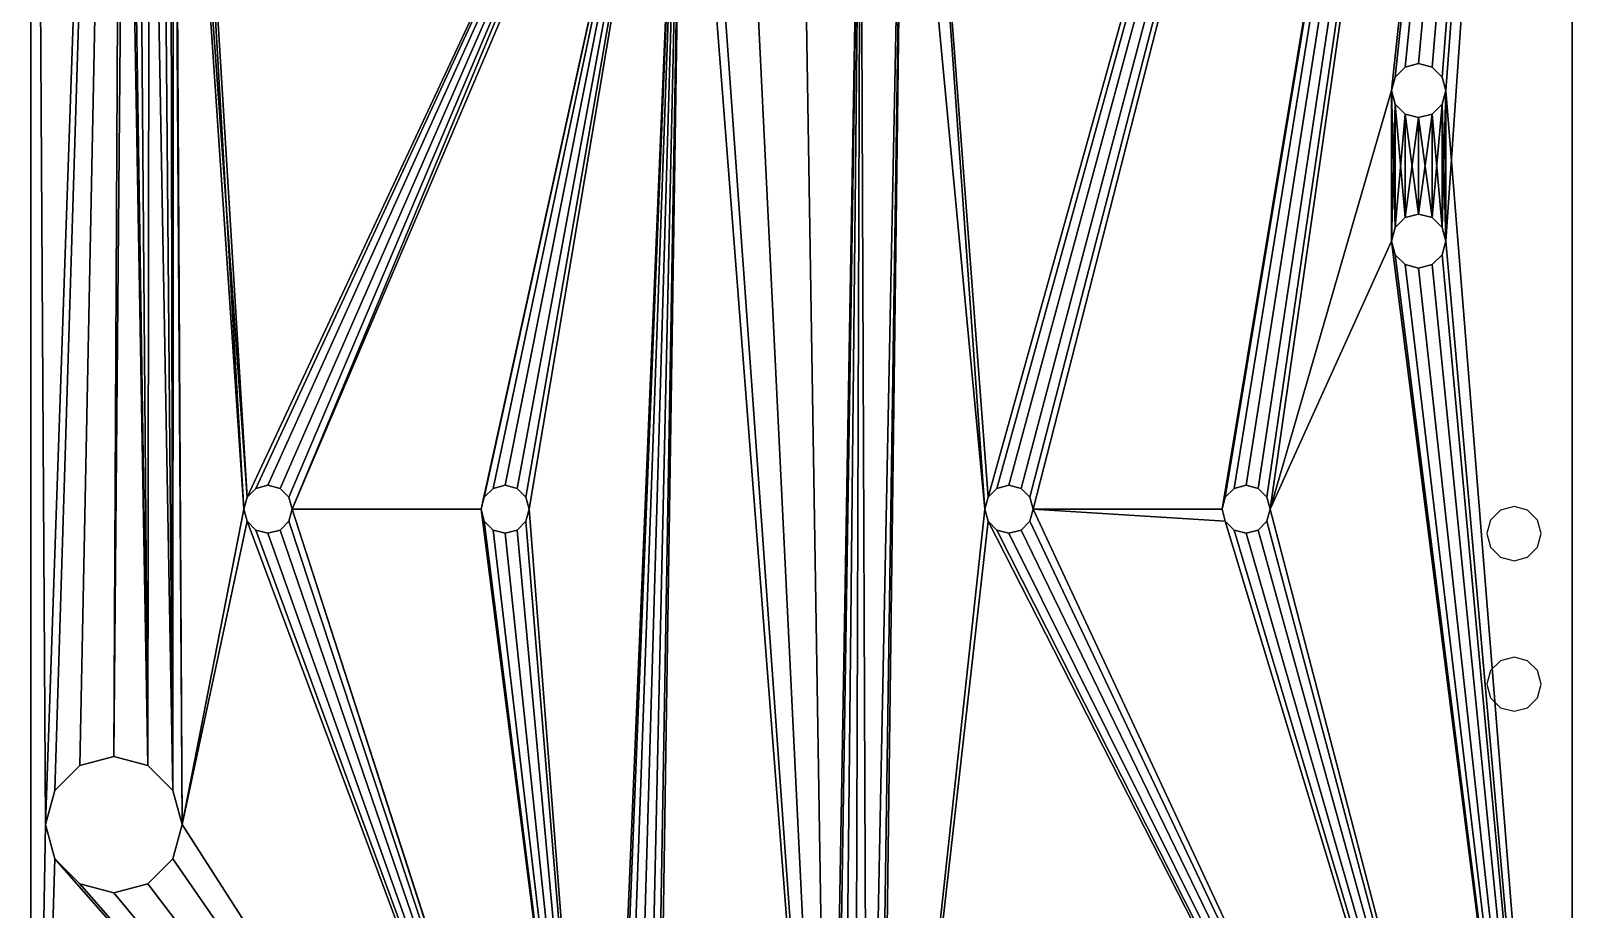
# Model space of a CAD drawing. Header units: metres. Extents: x 7.4 to 106.7, y 1.1 to 61.1.
# Drawn here: x 46.71 to 72.71, y 14.39 to 29.21 of the extents above; entities that cross this region are included whole.
import ezdxf

# ---------------------------------------------------------------- set-up
doc = ezdxf.new("R2010")
doc.units = ezdxf.units.M

msp = doc.modelspace()

# ---------------------------------------------------------------- linework, layer by layer
at = {"layer": 'pcbgroup'}
for p, q in [((71.501, 21.124, 0.8), (71.334, 20.957, 0.8)), ((71.501, 21.124, 0.8), (71.334, 20.957, 0.8)), ((71.501, 21.124, 0.8), (71.334, 20.957, 0.8)), ((71.73, 21.185, 0.8), (71.501, 21.124, 0.8)), ((71.73, 21.185, 0.8), (71.501, 21.124, 0.8)), ((71.73, 21.185, 0.8), (71.501, 21.124, 0.8)), ((71.958, 21.124, 0.8), (71.73, 21.185, 0.8)), ((71.958, 21.124, 0.8), (71.73, 21.185, 0.8)), ((71.958, 21.124, 0.8), (71.73, 21.185, 0.8)), ((72.125, 20.957, 0.8), (71.958, 21.124, 0.8)), ((72.125, 20.957, 0.8), (71.958, 21.124, 0.8)), ((72.125, 20.957, 0.8), (71.958, 21.124, 0.8)), ((71.334, 20.957, 0.8), (71.273, 20.728, 0.8)), ((71.334, 20.957, 0.8), (71.273, 20.728, 0.8)), ((71.334, 20.957, 0.8), (71.273, 20.728, 0.8)), ((72.187, 20.728, 0.8), (72.125, 20.957, 0.8)), ((72.187, 20.728, 0.8), (72.125, 20.957, 0.8)), ((72.187, 20.728, 0.8), (72.125, 20.957, 0.8)), ((71.273, 20.728, 0.8), (71.334, 20.5, 0.8)), ((71.273, 20.728, 0.8), (71.334, 20.5, 0.8)), ((71.273, 20.728, 0.8), (71.334, 20.5, 0.8)), ((72.125, 20.5, 0.8), (72.187, 20.728, 0.8)), ((72.125, 20.5, 0.8), (72.187, 20.728, 0.8)), ((72.125, 20.5, 0.8), (72.187, 20.728, 0.8)), ((71.334, 20.5, 0.8), (71.501, 20.332, 0.8)), ((71.334, 20.5, 0.8), (71.501, 20.332, 0.8)), ((71.334, 20.5, 0.8), (71.501, 20.332, 0.8)), ((71.501, 20.332, 0.8), (71.73, 20.271, 0.8)), ((71.501, 20.332, 0.8), (71.73, 20.271, 0.8)), ((71.501, 20.332, 0.8), (71.73, 20.271, 0.8)), ((71.73, 20.271, 0.8), (71.958, 20.332, 0.8)), ((71.73, 20.271, 0.8), (71.958, 20.332, 0.8)), ((71.73, 20.271, 0.8), (71.958, 20.332, 0.8)), ((71.958, 20.332, 0.8), (72.125, 20.5, 0.8)), ((71.958, 20.332, 0.8), (72.125, 20.5, 0.8)), ((71.958, 20.332, 0.8), (72.125, 20.5, 0.8)), ((71.501, 18.584, 0.8), (71.334, 18.417, 0.8)), ((71.501, 18.584, 0.8), (71.334, 18.417, 0.8)), ((71.501, 18.584, 0.8), (71.334, 18.417, 0.8)), ((71.73, 18.645, 0.8), (71.501, 18.584, 0.8)), ((71.73, 18.645, 0.8), (71.501, 18.584, 0.8)), ((71.73, 18.645, 0.8), (71.501, 18.584, 0.8)), ((71.958, 18.584, 0.8), (71.73, 18.645, 0.8)), ((71.958, 18.584, 0.8), (71.73, 18.645, 0.8)), ((71.958, 18.584, 0.8), (71.73, 18.645, 0.8)), ((72.125, 18.417, 0.8), (71.958, 18.584, 0.8)), ((72.125, 18.417, 0.8), (71.958, 18.584, 0.8)), ((72.125, 18.417, 0.8), (71.958, 18.584, 0.8)), ((71.334, 18.417, 0.8), (71.273, 18.188, 0.8)), ((71.334, 18.417, 0.8), (71.273, 18.188, 0.8)), ((71.334, 18.417, 0.8), (71.273, 18.188, 0.8)), ((72.187, 18.188, 0.8), (72.125, 18.417, 0.8)), ((72.187, 18.188, 0.8), (72.125, 18.417, 0.8)), ((72.187, 18.188, 0.8), (72.125, 18.417, 0.8)), ((71.273, 18.188, 0.8), (71.334, 17.96, 0.8)), ((71.273, 18.188, 0.8), (71.334, 17.96, 0.8)), ((71.273, 18.188, 0.8), (71.334, 17.96, 0.8)), ((71.334, 17.96, 0.8), (71.501, 17.792, 0.8)), ((71.334, 17.96, 0.8), (71.501, 17.792, 0.8)), ((71.334, 17.96, 0.8), (71.501, 17.792, 0.8)), ((71.958, 17.792, 0.8), (72.125, 17.96, 0.8)), ((71.958, 17.792, 0.8), (72.125, 17.96, 0.8)), ((71.958, 17.792, 0.8), (72.125, 17.96, 0.8)), ((72.125, 17.96, 0.8), (72.187, 18.188, 0.8)), ((72.125, 17.96, 0.8), (72.187, 18.188, 0.8)), ((72.125, 17.96, 0.8), (72.187, 18.188, 0.8)), ((71.501, 17.792, 0.8), (71.73, 17.731, 0.8)), ((71.501, 17.792, 0.8), (71.73, 17.731, 0.8)), ((71.501, 17.792, 0.8), (71.73, 17.731, 0.8)), ((71.73, 17.731, 0.8), (71.958, 17.792, 0.8)), ((71.73, 17.731, 0.8), (71.958, 17.792, 0.8)), ((71.73, 17.731, 0.8), (71.958, 17.792, 0.8))]:
    msp.add_line(p, q, dxfattribs=at)

# ---------------------------------------------------------------- meshes
mesh = msp.add_polyface(dxfattribs=at)
corners = [(48.302, 49.646, 1.149), (48.351, 54.445, 1.149), (48.297, 54.648, 1.149), (48.356, 49.849, 1.149), (48.5, 54.296, 1.149), (48.505, 49.997, 1.149), (48.703, 54.242, 1.149), (48.708, 50.052, 1.149), (48.906, 54.296, 1.149), (48.911, 49.997, 1.149), (49.054, 54.445, 1.149), (49.059, 49.849, 1.149), (49.109, 54.648, 1.149), (49.114, 49.646, 1.149), (48.304, 41.64, 1.149), (48.356, 49.443, 1.149), (48.304, 38.64, 1.149), (48.358, 41.843, 1.149), (48.505, 49.294, 1.149), (48.507, 41.991, 1.149), (48.708, 49.24, 1.149), (48.71, 42.046, 1.149), (48.911, 49.294, 1.149), (48.913, 41.991, 1.149), (49.059, 49.443, 1.149), (49.061, 41.843, 1.149), (49.116, 41.64, 1.149), (48.11, 16.97, 1.149), (48.685, 16.816, 1.149), (48.358, 38.437, 1.149), (48.507, 38.288, 1.149), (48.71, 38.234, 1.149), (49.106, 16.395, 1.149), (48.913, 38.288, 1.149), (49.061, 38.437, 1.149), (49.116, 38.64, 1.149), (49.26, 15.82, 1.149), (48.358, 38.843, 1.149), (48.358, 41.437, 1.149), (48.507, 38.991, 1.149), (48.507, 41.288, 1.149), (48.71, 39.046, 1.149), (48.71, 41.234, 1.149), (48.913, 38.991, 1.149), (48.913, 41.288, 1.149), (49.061, 41.437, 1.149), (49.061, 38.843, 1.149), (46.71, 1.64, 1.149), (46.96, 15.82, 1.149), (46.71, 56.64, 1.149), (47.114, 15.245, 1.149), (56.442, 4.627, 1.149), (56.597, 4.472, 1.149), (56.81, 4.415, 1.149), (72.71, 1.64, 1.149), (47.535, 14.824, 1.149), (48.11, 14.67, 1.149), (48.685, 14.824, 1.149), (49.106, 15.245, 1.149), (50.358, 20.937, 1.149), (50.304, 21.14, 1.149), (50.507, 20.788, 1.149), (50.71, 20.734, 1.149), (50.913, 20.788, 1.149), (51.061, 20.937, 1.149), (51.116, 21.14, 1.149), (56.385, 4.84, 1.149), (54.304, 21.14, 1.149), (54.358, 20.937, 1.149), (54.507, 20.788, 1.149), (54.71, 20.734, 1.149), (54.913, 20.788, 1.149), (55.061, 20.937, 1.149), (55.116, 21.14, 1.149), (57.022, 4.472, 1.149), (57.178, 4.627, 1.149), (57.235, 4.84, 1.149), (60.61, 4.415, 1.149), (60.397, 4.472, 1.149), (60.242, 4.627, 1.149), (60.185, 4.84, 1.149), (57.72, 36.64, 1.149), (57.986, 35.645, 1.149), (58.715, 34.916, 1.149), (59.71, 34.65, 1.149), (60.822, 4.472, 1.149), (60.978, 4.627, 1.149), (61.035, 4.84, 1.149), (62.858, 20.937, 1.149), (62.804, 21.14, 1.149), (61.433, 35.645, 1.149), (61.7, 36.64, 1.149), (63.007, 20.788, 1.149), (63.21, 20.734, 1.149), (63.413, 20.788, 1.149), (63.561, 20.937, 1.149), (63.616, 21.14, 1.149), (66.858, 20.937, 1.149), (66.804, 21.14, 1.149), (67.007, 20.788, 1.149), (67.21, 20.734, 1.149), (67.413, 20.788, 1.149), (67.561, 20.937, 1.149), (67.616, 21.14, 1.149), (69.663, 25.66, 1.149), (69.724, 25.431, 1.149), (69.891, 25.264, 1.149), (70.12, 25.203, 1.149), (70.348, 25.264, 1.149), (70.516, 25.431, 1.149), (70.577, 25.66, 1.149), (70.577, 28.2, 1.149), (48.703, 55.054, 1.149), (72.71, 56.64, 1.149), (48.5, 54.999, 1.149), (48.351, 54.851, 1.149), (47.114, 16.395, 1.149), (47.535, 16.816, 1.149), (48.906, 54.999, 1.149), (49.054, 54.851, 1.149), (57.986, 37.635, 1.149), (50.358, 21.343, 1.149), (50.507, 21.491, 1.149), (50.71, 21.546, 1.149), (50.913, 21.491, 1.149), (51.061, 21.343, 1.149), (54.358, 21.343, 1.149), (54.507, 21.491, 1.149), (54.71, 21.546, 1.149), (54.913, 21.491, 1.149), (55.061, 21.343, 1.149), (56.442, 5.052, 1.149), (56.597, 5.208, 1.149), (56.81, 5.265, 1.149), (57.022, 5.208, 1.149), (57.178, 5.052, 1.149), (58.715, 38.363, 1.149), (59.71, 38.63, 1.149), (60.705, 38.363, 1.149), (61.433, 37.635, 1.149), (62.858, 21.343, 1.149), (63.007, 21.491, 1.149), (63.21, 21.546, 1.149), (63.413, 21.491, 1.149), (63.561, 21.343, 1.149), (66.858, 21.343, 1.149), (67.007, 21.491, 1.149), (67.21, 21.546, 1.149), (67.413, 21.491, 1.149), (67.561, 21.343, 1.149), (69.663, 28.2, 1.149), (69.724, 28.428, 1.149), (69.891, 28.596, 1.149), (70.12, 28.657, 1.149), (70.348, 28.596, 1.149), (70.516, 28.428, 1.149), (69.724, 25.888, 1.149), (69.724, 27.971, 1.149), (69.891, 26.056, 1.149), (69.891, 27.804, 1.149), (70.12, 26.117, 1.149), (70.12, 27.743, 1.149), (70.348, 26.056, 1.149), (70.348, 27.804, 1.149), (70.516, 25.888, 1.149), (70.516, 27.971, 1.149), (60.705, 34.916, 1.149), (60.242, 5.052, 1.149), (60.397, 5.208, 1.149), (60.61, 5.265, 1.149), (60.822, 5.208, 1.149), (60.978, 5.052, 1.149)]
mesh.append_faces([[corners[k] for k in face] for face in [(1, 3, 4), (4, 5, 6), (6, 7, 8), (8, 9, 10), (10, 11, 12), (0, 14, 15), (15, 17, 18), (18, 19, 20), (20, 21, 22), (22, 23, 24), (24, 25, 13), (16, 28, 29), (29, 28, 30), (30, 28, 31), (31, 32, 33), (33, 32, 34), (34, 32, 35), (37, 14, 16), (14, 37, 38), (38, 39, 40), (40, 41, 42), (42, 43, 44), (44, 43, 45), (45, 35, 26), (47, 48, 49), (48, 47, 50), (51, 47, 52), (52, 47, 53), (50, 51, 55), (55, 51, 56), (56, 51, 57), (57, 51, 58), (58, 51, 36), (59, 51, 61), (61, 51, 62), (62, 51, 63), (63, 51, 64), (64, 51, 65), (67, 66, 68), (68, 66, 69), (69, 66, 70), (70, 66, 71), (71, 66, 72), (72, 66, 73), (53, 54, 74), (74, 54, 75), (75, 54, 76), (81, 80, 82), (82, 80, 83), (83, 80, 84), (77, 54, 85), (85, 54, 86), (86, 54, 87), (90, 89, 91), (88, 54, 92), (92, 54, 93), (93, 54, 94), (94, 54, 95), (95, 54, 96), (97, 54, 99), (99, 54, 100), (100, 54, 101), (101, 54, 102), (102, 54, 103), (104, 54, 105), (105, 54, 106), (106, 54, 107), (107, 54, 108), (108, 54, 109), (109, 54, 110), (49, 112, 113), (112, 49, 114), (114, 49, 115), (115, 49, 2), (121, 26, 60), (120, 65, 81), (140, 91, 89), (113, 111, 54), (156, 150, 104), (150, 156, 157), (157, 158, 159), (159, 160, 161), (161, 162, 163), (163, 164, 165), (165, 110, 111), (166, 170, 90)]], dxfattribs={"vtx0": -1, "vtx1": -1})
mesh.append_faces([[corners[k] for k in face] for face in [(14, 0, 16), (27, 16, 2), (2, 16, 0), (35, 36, 26), (50, 47, 51), (36, 51, 59), (65, 66, 67), (76, 54, 77), (76, 80, 81), (87, 54, 88), (87, 89, 90), (96, 54, 97), (103, 54, 104), (110, 54, 111), (2, 49, 48), (113, 12, 13), (113, 13, 26), (113, 26, 120), (120, 26, 121), (60, 26, 36), (81, 65, 67), (81, 73, 66), (113, 91, 140), (113, 96, 98), (113, 103, 150), (150, 103, 104)]], dxfattribs={"vtx0": -1, "vtx1": -1, "vtx2": -1})
mesh.append_faces([[corners[k] for k in face] for face in [(0, 1, 2), (1, 0, 3), (4, 3, 5), (6, 5, 7), (8, 7, 9), (10, 9, 11), (12, 11, 13), (15, 14, 17), (18, 17, 19), (20, 19, 21), (22, 21, 23), (24, 23, 25), (13, 25, 26), (16, 27, 28), (31, 28, 32), (35, 32, 36), (38, 37, 39), (40, 39, 41), (42, 41, 43), (45, 43, 46), (45, 46, 35), (53, 47, 54), (36, 59, 60), (65, 51, 66), (76, 77, 78), (76, 78, 79), (76, 79, 80), (87, 88, 89), (96, 97, 98), (2, 48, 116), (2, 116, 117), (2, 117, 27), (113, 112, 118), (113, 118, 119), (113, 119, 12), (120, 121, 122), (120, 122, 123), (120, 123, 124), (120, 124, 125), (120, 125, 65), (81, 67, 126), (81, 126, 127), (81, 127, 128), (81, 128, 129), (81, 129, 130), (81, 130, 73), (81, 66, 131), (81, 131, 132), (81, 132, 133), (81, 133, 134), (81, 134, 135), (81, 135, 76), (113, 120, 136), (113, 136, 137), (113, 137, 138), (113, 138, 139), (113, 139, 91), (113, 140, 141), (113, 141, 142), (113, 142, 143), (113, 143, 144), (113, 144, 96), (113, 98, 145), (113, 145, 146), (113, 146, 147), (113, 147, 148), (113, 148, 149), (113, 149, 103), (113, 150, 151), (113, 151, 152), (113, 152, 153), (113, 153, 154), (113, 154, 155), (113, 155, 111), (157, 156, 158), (159, 158, 160), (161, 160, 162), (163, 162, 164), (165, 164, 110), (80, 166, 84), (166, 80, 167), (166, 167, 168), (166, 168, 169), (166, 169, 170), (90, 170, 171), (90, 171, 87)]], dxfattribs={"vtx0": -1, "vtx2": -1})
mesh = msp.add_polyface(dxfattribs=at)
corners = [(60.705, 34.916, -0.451), (60.185, 4.84, -0.451), (59.71, 34.65, -0.451), (60.242, 5.052, -0.451), (60.397, 5.208, -0.451), (60.61, 5.265, -0.451), (60.822, 5.208, -0.451), (61.433, 35.645, -0.451), (60.978, 5.052, -0.451), (61.035, 4.84, -0.451), (46.71, 56.64, -0.451), (46.96, 15.82, -0.451), (46.71, 1.64, -0.451), (48.297, 54.648, -0.451), (48.351, 54.851, -0.451), (48.5, 54.999, -0.451), (48.703, 55.054, -0.451), (72.71, 56.64, -0.451), (47.114, 16.395, -0.451), (47.535, 16.816, -0.451), (48.11, 16.97, -0.451), (48.906, 54.999, -0.451), (49.054, 54.851, -0.451), (49.109, 54.648, -0.451), (49.114, 49.646, -0.451), (49.116, 41.64, -0.451), (49.116, 38.64, -0.451), (57.986, 37.635, -0.451), (50.358, 21.343, -0.451), (50.304, 21.14, -0.451), (49.26, 15.82, -0.451), (50.507, 21.491, -0.451), (50.71, 21.546, -0.451), (50.913, 21.491, -0.451), (51.061, 21.343, -0.451), (51.116, 21.14, -0.451), (57.72, 36.64, -0.451), (54.304, 21.14, -0.451), (54.358, 21.343, -0.451), (54.507, 21.491, -0.451), (54.71, 21.546, -0.451), (54.913, 21.491, -0.451), (55.061, 21.343, -0.451), (55.116, 21.14, -0.451), (56.385, 4.84, -0.451), (56.442, 5.052, -0.451), (56.597, 5.208, -0.451), (56.81, 5.265, -0.451), (57.022, 5.208, -0.451), (57.178, 5.052, -0.451), (57.235, 4.84, -0.451), (58.715, 38.363, -0.451), (59.71, 38.63, -0.451), (60.705, 38.363, -0.451), (61.433, 37.635, -0.451), (61.7, 36.64, -0.451), (62.858, 21.343, -0.451), (62.804, 21.14, -0.451), (63.007, 21.491, -0.451), (63.21, 21.546, -0.451), (63.413, 21.491, -0.451), (63.561, 21.343, -0.451), (63.616, 21.14, -0.451), (66.804, 21.14, -0.451), (66.858, 21.343, -0.451), (67.007, 21.491, -0.451), (67.21, 21.546, -0.451), (67.413, 21.491, -0.451), (67.561, 21.343, -0.451), (67.616, 21.14, -0.451), (69.663, 28.2, -0.451), (69.724, 28.428, -0.451), (69.891, 28.596, -0.451), (70.12, 28.657, -0.451), (70.348, 28.596, -0.451), (70.516, 28.428, -0.451), (70.577, 28.2, -0.451), (70.577, 25.66, -0.451), (56.81, 4.415, -0.451), (72.71, 1.64, -0.451), (56.597, 4.472, -0.451), (56.442, 4.627, -0.451), (47.114, 15.245, -0.451), (47.535, 14.824, -0.451), (48.11, 14.67, -0.451), (48.685, 14.824, -0.451), (49.106, 15.245, -0.451), (50.358, 20.937, -0.451), (50.507, 20.788, -0.451), (50.71, 20.734, -0.451), (50.913, 20.788, -0.451), (51.061, 20.937, -0.451), (54.358, 20.937, -0.451), (54.507, 20.788, -0.451), (54.71, 20.734, -0.451), (54.913, 20.788, -0.451), (55.061, 20.937, -0.451), (57.022, 4.472, -0.451), (57.178, 4.627, -0.451), (60.61, 4.415, -0.451), (60.397, 4.472, -0.451), (60.242, 4.627, -0.451), (57.986, 35.645, -0.451), (58.715, 34.916, -0.451), (60.822, 4.472, -0.451), (60.978, 4.627, -0.451), (62.858, 20.937, -0.451), (63.007, 20.788, -0.451), (63.21, 20.734, -0.451), (63.413, 20.788, -0.451), (63.561, 20.937, -0.451), (66.858, 20.937, -0.451), (67.007, 20.788, -0.451), (67.21, 20.734, -0.451), (67.413, 20.788, -0.451), (67.561, 20.937, -0.451), (69.663, 25.66, -0.451), (69.724, 25.431, -0.451), (69.891, 25.264, -0.451), (70.12, 25.203, -0.451), (70.348, 25.264, -0.451), (70.516, 25.431, -0.451), (69.724, 27.971, -0.451), (69.724, 25.888, -0.451), (69.891, 27.804, -0.451), (69.891, 26.056, -0.451), (70.12, 27.743, -0.451), (70.12, 26.117, -0.451), (70.348, 27.804, -0.451), (70.348, 26.056, -0.451), (70.516, 27.971, -0.451), (70.516, 25.888, -0.451), (48.304, 38.64, -0.451), (48.685, 16.816, -0.451), (48.302, 49.646, -0.451), (48.304, 41.64, -0.451), (48.358, 38.437, -0.451), (48.507, 38.288, -0.451), (48.71, 38.234, -0.451), (49.106, 16.395, -0.451), (48.913, 38.288, -0.451), (49.061, 38.437, -0.451), (48.358, 41.437, -0.451), (48.358, 38.843, -0.451), (48.507, 41.288, -0.451), (48.507, 38.991, -0.451), (48.71, 41.234, -0.451), (48.71, 39.046, -0.451), (48.913, 41.288, -0.451), (48.913, 38.991, -0.451), (49.061, 41.437, -0.451), (49.061, 38.843, -0.451), (48.356, 49.443, -0.451), (48.358, 41.843, -0.451), (48.505, 49.294, -0.451), (48.507, 41.991, -0.451), (48.708, 49.24, -0.451), (48.71, 42.046, -0.451), (48.911, 49.294, -0.451), (48.913, 41.991, -0.451), (49.059, 49.443, -0.451), (49.061, 41.843, -0.451), (48.351, 54.445, -0.451), (48.356, 49.849, -0.451), (48.5, 54.296, -0.451), (48.505, 49.997, -0.451), (48.703, 54.242, -0.451), (48.708, 50.052, -0.451), (48.906, 54.296, -0.451), (48.911, 49.997, -0.451), (49.054, 54.445, -0.451), (49.059, 49.849, -0.451)]
mesh.append_faces([[corners[k] for k in face] for face in [(0, 1, 2), (1, 0, 3), (3, 0, 4), (4, 0, 5), (5, 0, 6), (6, 7, 8), (8, 7, 9), (10, 11, 12), (13, 10, 14), (14, 10, 15), (15, 10, 16), (11, 13, 18), (18, 13, 19), (19, 13, 20), (16, 17, 21), (21, 17, 22), (22, 17, 23), (28, 27, 31), (31, 27, 32), (32, 27, 33), (33, 27, 34), (34, 27, 35), (37, 36, 38), (38, 36, 39), (39, 36, 40), (40, 36, 41), (41, 36, 42), (42, 36, 43), (44, 36, 45), (45, 36, 46), (46, 36, 47), (47, 36, 48), (48, 36, 49), (49, 36, 50), (27, 17, 51), (51, 17, 52), (52, 17, 53), (53, 17, 54), (54, 17, 55), (56, 17, 58), (58, 17, 59), (59, 17, 60), (60, 17, 61), (61, 17, 62), (63, 17, 64), (64, 17, 65), (65, 17, 66), (66, 17, 67), (67, 17, 68), (68, 17, 69), (70, 17, 71), (71, 17, 72), (72, 17, 73), (73, 17, 74), (74, 17, 75), (75, 17, 76), (12, 78, 79), (78, 12, 80), (80, 12, 81), (82, 12, 11), (87, 30, 29), (81, 35, 44), (99, 50, 100), (100, 50, 101), (101, 50, 1), (106, 9, 57), (111, 62, 63), (79, 77, 17), (122, 116, 70), (116, 122, 123), (123, 124, 125), (125, 126, 127), (127, 128, 129), (129, 130, 131), (131, 76, 77), (20, 132, 133), (133, 138, 139), (139, 26, 30), (142, 132, 135), (132, 142, 143), (143, 144, 145), (145, 146, 147), (147, 148, 149), (149, 150, 151), (151, 25, 26), (152, 135, 134), (135, 152, 153), (153, 154, 155), (155, 156, 157), (157, 158, 159), (159, 160, 161), (161, 24, 25), (162, 134, 13), (134, 162, 163), (163, 164, 165), (165, 166, 167), (167, 168, 169), (169, 170, 171), (171, 23, 24)]], dxfattribs={"vtx0": -1, "vtx1": -1})
mesh.append_faces([[corners[k] for k in face] for face in [(11, 10, 13), (23, 17, 24), (24, 17, 25), (25, 17, 26), (26, 17, 27), (26, 27, 28), (26, 29, 30), (35, 36, 37), (43, 36, 44), (55, 17, 56), (62, 17, 63), (69, 17, 70), (76, 17, 77), (81, 12, 82), (81, 30, 87), (44, 35, 37), (79, 50, 99), (1, 50, 36), (79, 9, 106), (57, 9, 7), (79, 62, 111), (79, 69, 116), (116, 69, 70), (132, 20, 13), (132, 13, 134), (132, 134, 135)]], dxfattribs={"vtx0": -1, "vtx1": -1, "vtx2": -1})
mesh.append_faces([[corners[k] for k in face] for face in [(6, 0, 7), (16, 10, 17), (26, 28, 29), (35, 27, 36), (55, 56, 57), (81, 82, 83), (81, 83, 84), (81, 84, 85), (81, 85, 86), (81, 86, 30), (81, 87, 88), (81, 88, 89), (81, 89, 90), (81, 90, 91), (81, 91, 35), (44, 37, 92), (44, 92, 93), (44, 93, 94), (44, 94, 95), (44, 95, 96), (44, 96, 43), (79, 78, 97), (79, 97, 98), (79, 98, 50), (1, 36, 102), (1, 102, 103), (1, 103, 2), (79, 99, 104), (79, 104, 105), (79, 105, 9), (57, 7, 55), (79, 106, 107), (79, 107, 108), (79, 108, 109), (79, 109, 110), (79, 110, 62), (79, 111, 112), (79, 112, 113), (79, 113, 114), (79, 114, 115), (79, 115, 69), (79, 116, 117), (79, 117, 118), (79, 118, 119), (79, 119, 120), (79, 120, 121), (79, 121, 77), (123, 122, 124), (125, 124, 126), (127, 126, 128), (129, 128, 130), (131, 130, 76), (133, 132, 136), (133, 136, 137), (133, 137, 138), (139, 138, 140), (139, 140, 141), (139, 141, 26), (143, 142, 144), (145, 144, 146), (147, 146, 148), (149, 148, 150), (151, 150, 25), (153, 152, 154), (155, 154, 156), (157, 156, 158), (159, 158, 160), (161, 160, 24), (163, 162, 164), (165, 164, 166), (167, 166, 168), (169, 168, 170), (171, 170, 23)]], dxfattribs={"vtx0": -1, "vtx2": -1})
mesh = msp.add_polyface(dxfattribs=at)
corners = [(46.71, 56.64, 1.149), (46.71, 1.64, -0.451), (46.71, 1.64, 1.149), (46.71, 56.64, -0.451)]
mesh.append_faces([[corners[k] for k in face] for face in [(0, 1, 2), (1, 0, 3)]], dxfattribs={"vtx0": -1})
mesh = msp.add_polyface(dxfattribs=at)
corners = [(72.71, 56.64, -0.451), (72.71, 1.64, 1.149), (72.71, 1.64, -0.451), (72.71, 56.64, 1.149)]
mesh.append_faces([[corners[k] for k in face] for face in [(0, 1, 2), (1, 0, 3)]], dxfattribs={"vtx0": -1})
mesh = msp.add_polyface(dxfattribs=at)
corners = [(70.12, 28.657, 1.149), (69.891, 28.596, -0.451), (70.12, 28.657, -0.451), (69.891, 28.596, 1.149)]
mesh.append_faces([[corners[k] for k in face] for face in [(0, 1, 2), (1, 0, 3)]], dxfattribs={"vtx0": -1})
mesh = msp.add_polyface(dxfattribs=at)
corners = [(70.348, 28.596, 1.149), (70.12, 28.657, -0.451), (70.348, 28.596, -0.451), (70.12, 28.657, 1.149)]
mesh.append_faces([[corners[k] for k in face] for face in [(0, 1, 2), (1, 0, 3)]], dxfattribs={"vtx0": -1})
mesh = msp.add_polyface(dxfattribs=at)
corners = [(69.724, 28.428, -0.451), (69.663, 28.2, 1.149), (69.663, 28.2, -0.451), (69.724, 28.428, 1.149)]
mesh.append_faces([[corners[k] for k in face] for face in [(0, 1, 2), (1, 0, 3)]], dxfattribs={"vtx0": -1})
mesh = msp.add_polyface(dxfattribs=at)
corners = [(69.891, 28.596, -0.451), (69.724, 28.428, 1.149), (69.724, 28.428, -0.451), (69.891, 28.596, 1.149)]
mesh.append_faces([[corners[k] for k in face] for face in [(0, 1, 2), (1, 0, 3)]], dxfattribs={"vtx0": -1})
mesh = msp.add_polyface(dxfattribs=at)
corners = [(70.348, 28.596, 1.149), (70.516, 28.428, -0.451), (70.516, 28.428, 1.149), (70.348, 28.596, -0.451)]
mesh.append_faces([[corners[k] for k in face] for face in [(0, 1, 2), (1, 0, 3)]], dxfattribs={"vtx0": -1})
mesh = msp.add_polyface(dxfattribs=at)
corners = [(70.516, 28.428, 1.149), (70.577, 28.2, -0.451), (70.577, 28.2, 1.149), (70.516, 28.428, -0.451)]
mesh.append_faces([[corners[k] for k in face] for face in [(0, 1, 2), (1, 0, 3)]], dxfattribs={"vtx0": -1})
mesh = msp.add_polyface(dxfattribs=at)
corners = [(69.663, 28.2, -0.451), (69.724, 27.971, 1.149), (69.724, 27.971, -0.451), (69.663, 28.2, 1.149)]
mesh.append_faces([[corners[k] for k in face] for face in [(0, 1, 2), (1, 0, 3)]], dxfattribs={"vtx0": -1})
mesh = msp.add_polyface(dxfattribs=at)
corners = [(70.577, 28.2, 1.149), (70.516, 27.971, -0.451), (70.516, 27.971, 1.149), (70.577, 28.2, -0.451)]
mesh.append_faces([[corners[k] for k in face] for face in [(0, 1, 2), (1, 0, 3)]], dxfattribs={"vtx0": -1})
mesh = msp.add_polyface(dxfattribs=at)
corners = [(69.724, 27.971, -0.451), (69.891, 27.804, 1.149), (69.891, 27.804, -0.451), (69.724, 27.971, 1.149)]
mesh.append_faces([[corners[k] for k in face] for face in [(0, 1, 2), (1, 0, 3)]], dxfattribs={"vtx0": -1})
mesh = msp.add_polyface(dxfattribs=at)
corners = [(70.516, 27.971, 1.149), (70.348, 27.804, -0.451), (70.348, 27.804, 1.149), (70.516, 27.971, -0.451)]
mesh.append_faces([[corners[k] for k in face] for face in [(0, 1, 2), (1, 0, 3)]], dxfattribs={"vtx0": -1})
mesh = msp.add_polyface(dxfattribs=at)
corners = [(69.891, 27.804, 1.149), (70.12, 27.743, -0.451), (69.891, 27.804, -0.451), (70.12, 27.743, 1.149)]
mesh.append_faces([[corners[k] for k in face] for face in [(0, 1, 2), (1, 0, 3)]], dxfattribs={"vtx0": -1})
mesh = msp.add_polyface(dxfattribs=at)
corners = [(70.12, 27.743, 1.149), (70.348, 27.804, -0.451), (70.12, 27.743, -0.451), (70.348, 27.804, 1.149)]
mesh.append_faces([[corners[k] for k in face] for face in [(0, 1, 2), (1, 0, 3)]], dxfattribs={"vtx0": -1})
mesh = msp.add_polyface(dxfattribs=at)
corners = [(69.891, 26.056, -0.451), (69.724, 25.888, 1.149), (69.724, 25.888, -0.451), (69.891, 26.056, 1.149)]
mesh.append_faces([[corners[k] for k in face] for face in [(0, 1, 2), (1, 0, 3)]], dxfattribs={"vtx0": -1})
mesh = msp.add_polyface(dxfattribs=at)
corners = [(70.12, 26.117, 1.149), (69.891, 26.056, -0.451), (70.12, 26.117, -0.451), (69.891, 26.056, 1.149)]
mesh.append_faces([[corners[k] for k in face] for face in [(0, 1, 2), (1, 0, 3)]], dxfattribs={"vtx0": -1})
mesh = msp.add_polyface(dxfattribs=at)
corners = [(70.348, 26.056, 1.149), (70.12, 26.117, -0.451), (70.348, 26.056, -0.451), (70.12, 26.117, 1.149)]
mesh.append_faces([[corners[k] for k in face] for face in [(0, 1, 2), (1, 0, 3)]], dxfattribs={"vtx0": -1})
mesh = msp.add_polyface(dxfattribs=at)
corners = [(70.348, 26.056, 1.149), (70.516, 25.888, -0.451), (70.516, 25.888, 1.149), (70.348, 26.056, -0.451)]
mesh.append_faces([[corners[k] for k in face] for face in [(0, 1, 2), (1, 0, 3)]], dxfattribs={"vtx0": -1})
mesh = msp.add_polyface(dxfattribs=at)
corners = [(69.724, 25.888, -0.451), (69.663, 25.66, 1.149), (69.663, 25.66, -0.451), (69.724, 25.888, 1.149)]
mesh.append_faces([[corners[k] for k in face] for face in [(0, 1, 2), (1, 0, 3)]], dxfattribs={"vtx0": -1})
mesh = msp.add_polyface(dxfattribs=at)
corners = [(70.516, 25.888, 1.149), (70.577, 25.66, -0.451), (70.577, 25.66, 1.149), (70.516, 25.888, -0.451)]
mesh.append_faces([[corners[k] for k in face] for face in [(0, 1, 2), (1, 0, 3)]], dxfattribs={"vtx0": -1})
mesh = msp.add_polyface(dxfattribs=at)
corners = [(69.663, 25.66, -0.451), (69.724, 25.431, 1.149), (69.724, 25.431, -0.451), (69.663, 25.66, 1.149)]
mesh.append_faces([[corners[k] for k in face] for face in [(0, 1, 2), (1, 0, 3)]], dxfattribs={"vtx0": -1})
mesh = msp.add_polyface(dxfattribs=at)
corners = [(70.577, 25.66, 1.149), (70.516, 25.431, -0.451), (70.516, 25.431, 1.149), (70.577, 25.66, -0.451)]
mesh.append_faces([[corners[k] for k in face] for face in [(0, 1, 2), (1, 0, 3)]], dxfattribs={"vtx0": -1})
mesh = msp.add_polyface(dxfattribs=at)
corners = [(69.724, 25.431, -0.451), (69.891, 25.264, 1.149), (69.891, 25.264, -0.451), (69.724, 25.431, 1.149)]
mesh.append_faces([[corners[k] for k in face] for face in [(0, 1, 2), (1, 0, 3)]], dxfattribs={"vtx0": -1})
mesh = msp.add_polyface(dxfattribs=at)
corners = [(69.891, 25.264, 1.149), (70.12, 25.203, -0.451), (69.891, 25.264, -0.451), (70.12, 25.203, 1.149)]
mesh.append_faces([[corners[k] for k in face] for face in [(0, 1, 2), (1, 0, 3)]], dxfattribs={"vtx0": -1})
mesh = msp.add_polyface(dxfattribs=at)
corners = [(70.12, 25.203, 1.149), (70.348, 25.264, -0.451), (70.12, 25.203, -0.451), (70.348, 25.264, 1.149)]
mesh.append_faces([[corners[k] for k in face] for face in [(0, 1, 2), (1, 0, 3)]], dxfattribs={"vtx0": -1})
mesh = msp.add_polyface(dxfattribs=at)
corners = [(70.516, 25.431, 1.149), (70.348, 25.264, -0.451), (70.348, 25.264, 1.149), (70.516, 25.431, -0.451)]
mesh.append_faces([[corners[k] for k in face] for face in [(0, 1, 2), (1, 0, 3)]], dxfattribs={"vtx0": -1})
mesh = msp.add_polyface(dxfattribs=at)
corners = [(50.358, 21.343, -0.451), (50.304, 21.14, 1.149), (50.304, 21.14, -0.451), (50.358, 21.343, 1.149)]
mesh.append_faces([[corners[k] for k in face] for face in [(0, 1, 2), (1, 0, 3)]], dxfattribs={"vtx0": -1})
mesh = msp.add_polyface(dxfattribs=at)
corners = [(50.507, 21.491, 1.149), (50.358, 21.343, -0.451), (50.507, 21.491, -0.451), (50.358, 21.343, 1.149)]
mesh.append_faces([[corners[k] for k in face] for face in [(0, 1, 2), (1, 0, 3)]], dxfattribs={"vtx0": -1})
mesh = msp.add_polyface(dxfattribs=at)
corners = [(50.71, 21.546, 1.149), (50.507, 21.491, -0.451), (50.71, 21.546, -0.451), (50.507, 21.491, 1.149)]
mesh.append_faces([[corners[k] for k in face] for face in [(0, 1, 2), (1, 0, 3)]], dxfattribs={"vtx0": -1})
mesh = msp.add_polyface(dxfattribs=at)
corners = [(50.913, 21.491, 1.149), (50.71, 21.546, -0.451), (50.913, 21.491, -0.451), (50.71, 21.546, 1.149)]
mesh.append_faces([[corners[k] for k in face] for face in [(0, 1, 2), (1, 0, 3)]], dxfattribs={"vtx0": -1})
mesh = msp.add_polyface(dxfattribs=at)
corners = [(50.913, 21.491, 1.149), (51.061, 21.343, -0.451), (51.061, 21.343, 1.149), (50.913, 21.491, -0.451)]
mesh.append_faces([[corners[k] for k in face] for face in [(0, 1, 2), (1, 0, 3)]], dxfattribs={"vtx0": -1})
mesh = msp.add_polyface(dxfattribs=at)
corners = [(51.061, 21.343, 1.149), (51.116, 21.14, -0.451), (51.116, 21.14, 1.149), (51.061, 21.343, -0.451)]
mesh.append_faces([[corners[k] for k in face] for face in [(0, 1, 2), (1, 0, 3)]], dxfattribs={"vtx0": -1})
mesh = msp.add_polyface(dxfattribs=at)
corners = [(54.358, 21.343, -0.451), (54.304, 21.14, 1.149), (54.304, 21.14, -0.451), (54.358, 21.343, 1.149)]
mesh.append_faces([[corners[k] for k in face] for face in [(0, 1, 2), (1, 0, 3)]], dxfattribs={"vtx0": -1})
mesh = msp.add_polyface(dxfattribs=at)
corners = [(54.507, 21.491, 1.149), (54.358, 21.343, -0.451), (54.507, 21.491, -0.451), (54.358, 21.343, 1.149)]
mesh.append_faces([[corners[k] for k in face] for face in [(0, 1, 2), (1, 0, 3)]], dxfattribs={"vtx0": -1})
mesh = msp.add_polyface(dxfattribs=at)
corners = [(54.71, 21.546, 1.149), (54.507, 21.491, -0.451), (54.71, 21.546, -0.451), (54.507, 21.491, 1.149)]
mesh.append_faces([[corners[k] for k in face] for face in [(0, 1, 2), (1, 0, 3)]], dxfattribs={"vtx0": -1})
mesh = msp.add_polyface(dxfattribs=at)
corners = [(54.913, 21.491, 1.149), (54.71, 21.546, -0.451), (54.913, 21.491, -0.451), (54.71, 21.546, 1.149)]
mesh.append_faces([[corners[k] for k in face] for face in [(0, 1, 2), (1, 0, 3)]], dxfattribs={"vtx0": -1})
mesh = msp.add_polyface(dxfattribs=at)
corners = [(54.913, 21.491, 1.149), (55.061, 21.343, -0.451), (55.061, 21.343, 1.149), (54.913, 21.491, -0.451)]
mesh.append_faces([[corners[k] for k in face] for face in [(0, 1, 2), (1, 0, 3)]], dxfattribs={"vtx0": -1})
mesh = msp.add_polyface(dxfattribs=at)
corners = [(55.061, 21.343, 1.149), (55.116, 21.14, -0.451), (55.116, 21.14, 1.149), (55.061, 21.343, -0.451)]
mesh.append_faces([[corners[k] for k in face] for face in [(0, 1, 2), (1, 0, 3)]], dxfattribs={"vtx0": -1})
mesh = msp.add_polyface(dxfattribs=at)
corners = [(62.858, 21.343, -0.451), (62.804, 21.14, 1.149), (62.804, 21.14, -0.451), (62.858, 21.343, 1.149)]
mesh.append_faces([[corners[k] for k in face] for face in [(0, 1, 2), (1, 0, 3)]], dxfattribs={"vtx0": -1})
mesh = msp.add_polyface(dxfattribs=at)
corners = [(63.007, 21.491, 1.149), (62.858, 21.343, -0.451), (63.007, 21.491, -0.451), (62.858, 21.343, 1.149)]
mesh.append_faces([[corners[k] for k in face] for face in [(0, 1, 2), (1, 0, 3)]], dxfattribs={"vtx0": -1})
mesh = msp.add_polyface(dxfattribs=at)
corners = [(63.21, 21.546, 1.149), (63.007, 21.491, -0.451), (63.21, 21.546, -0.451), (63.007, 21.491, 1.149)]
mesh.append_faces([[corners[k] for k in face] for face in [(0, 1, 2), (1, 0, 3)]], dxfattribs={"vtx0": -1})
mesh = msp.add_polyface(dxfattribs=at)
corners = [(63.413, 21.491, 1.149), (63.21, 21.546, -0.451), (63.413, 21.491, -0.451), (63.21, 21.546, 1.149)]
mesh.append_faces([[corners[k] for k in face] for face in [(0, 1, 2), (1, 0, 3)]], dxfattribs={"vtx0": -1})
mesh = msp.add_polyface(dxfattribs=at)
corners = [(63.413, 21.491, 1.149), (63.561, 21.343, -0.451), (63.561, 21.343, 1.149), (63.413, 21.491, -0.451)]
mesh.append_faces([[corners[k] for k in face] for face in [(0, 1, 2), (1, 0, 3)]], dxfattribs={"vtx0": -1})
mesh = msp.add_polyface(dxfattribs=at)
corners = [(63.561, 21.343, 1.149), (63.616, 21.14, -0.451), (63.616, 21.14, 1.149), (63.561, 21.343, -0.451)]
mesh.append_faces([[corners[k] for k in face] for face in [(0, 1, 2), (1, 0, 3)]], dxfattribs={"vtx0": -1})
mesh = msp.add_polyface(dxfattribs=at)
corners = [(66.858, 21.343, -0.451), (66.804, 21.14, 1.149), (66.804, 21.14, -0.451), (66.858, 21.343, 1.149)]
mesh.append_faces([[corners[k] for k in face] for face in [(0, 1, 2), (1, 0, 3)]], dxfattribs={"vtx0": -1})
mesh = msp.add_polyface(dxfattribs=at)
corners = [(67.007, 21.491, 1.149), (66.858, 21.343, -0.451), (67.007, 21.491, -0.451), (66.858, 21.343, 1.149)]
mesh.append_faces([[corners[k] for k in face] for face in [(0, 1, 2), (1, 0, 3)]], dxfattribs={"vtx0": -1})
mesh = msp.add_polyface(dxfattribs=at)
corners = [(67.21, 21.546, 1.149), (67.007, 21.491, -0.451), (67.21, 21.546, -0.451), (67.007, 21.491, 1.149)]
mesh.append_faces([[corners[k] for k in face] for face in [(0, 1, 2), (1, 0, 3)]], dxfattribs={"vtx0": -1})
mesh = msp.add_polyface(dxfattribs=at)
corners = [(67.413, 21.491, 1.149), (67.21, 21.546, -0.451), (67.413, 21.491, -0.451), (67.21, 21.546, 1.149)]
mesh.append_faces([[corners[k] for k in face] for face in [(0, 1, 2), (1, 0, 3)]], dxfattribs={"vtx0": -1})
mesh = msp.add_polyface(dxfattribs=at)
corners = [(67.413, 21.491, 1.149), (67.561, 21.343, -0.451), (67.561, 21.343, 1.149), (67.413, 21.491, -0.451)]
mesh.append_faces([[corners[k] for k in face] for face in [(0, 1, 2), (1, 0, 3)]], dxfattribs={"vtx0": -1})
mesh = msp.add_polyface(dxfattribs=at)
corners = [(67.561, 21.343, 1.149), (67.616, 21.14, -0.451), (67.616, 21.14, 1.149), (67.561, 21.343, -0.451)]
mesh.append_faces([[corners[k] for k in face] for face in [(0, 1, 2), (1, 0, 3)]], dxfattribs={"vtx0": -1})
mesh = msp.add_polyface(dxfattribs=at)
corners = [(50.304, 21.14, -0.451), (50.358, 20.937, 1.149), (50.358, 20.937, -0.451), (50.304, 21.14, 1.149)]
mesh.append_faces([[corners[k] for k in face] for face in [(0, 1, 2), (1, 0, 3)]], dxfattribs={"vtx0": -1})
mesh = msp.add_polyface(dxfattribs=at)
corners = [(51.116, 21.14, 1.149), (51.061, 20.937, -0.451), (51.061, 20.937, 1.149), (51.116, 21.14, -0.451)]
mesh.append_faces([[corners[k] for k in face] for face in [(0, 1, 2), (1, 0, 3)]], dxfattribs={"vtx0": -1})
mesh = msp.add_polyface(dxfattribs=at)
corners = [(54.304, 21.14, -0.451), (54.358, 20.937, 1.149), (54.358, 20.937, -0.451), (54.304, 21.14, 1.149)]
mesh.append_faces([[corners[k] for k in face] for face in [(0, 1, 2), (1, 0, 3)]], dxfattribs={"vtx0": -1})
mesh = msp.add_polyface(dxfattribs=at)
corners = [(55.116, 21.14, 1.149), (55.061, 20.937, -0.451), (55.061, 20.937, 1.149), (55.116, 21.14, -0.451)]
mesh.append_faces([[corners[k] for k in face] for face in [(0, 1, 2), (1, 0, 3)]], dxfattribs={"vtx0": -1})
mesh = msp.add_polyface(dxfattribs=at)
corners = [(62.804, 21.14, -0.451), (62.858, 20.937, 1.149), (62.858, 20.937, -0.451), (62.804, 21.14, 1.149)]
mesh.append_faces([[corners[k] for k in face] for face in [(0, 1, 2), (1, 0, 3)]], dxfattribs={"vtx0": -1})
mesh = msp.add_polyface(dxfattribs=at)
corners = [(63.616, 21.14, 1.149), (63.561, 20.937, -0.451), (63.561, 20.937, 1.149), (63.616, 21.14, -0.451)]
mesh.append_faces([[corners[k] for k in face] for face in [(0, 1, 2), (1, 0, 3)]], dxfattribs={"vtx0": -1})
mesh = msp.add_polyface(dxfattribs=at)
corners = [(66.804, 21.14, -0.451), (66.858, 20.937, 1.149), (66.858, 20.937, -0.451), (66.804, 21.14, 1.149)]
mesh.append_faces([[corners[k] for k in face] for face in [(0, 1, 2), (1, 0, 3)]], dxfattribs={"vtx0": -1})
mesh = msp.add_polyface(dxfattribs=at)
corners = [(67.616, 21.14, 1.149), (67.561, 20.937, -0.451), (67.561, 20.937, 1.149), (67.616, 21.14, -0.451)]
mesh.append_faces([[corners[k] for k in face] for face in [(0, 1, 2), (1, 0, 3)]], dxfattribs={"vtx0": -1})
mesh = msp.add_polyface(dxfattribs=at)
corners = [(50.358, 20.937, -0.451), (50.507, 20.788, 1.149), (50.507, 20.788, -0.451), (50.358, 20.937, 1.149)]
mesh.append_faces([[corners[k] for k in face] for face in [(0, 1, 2), (1, 0, 3)]], dxfattribs={"vtx0": -1})
mesh = msp.add_polyface(dxfattribs=at)
corners = [(50.913, 20.788, 1.149), (51.061, 20.937, -0.451), (50.913, 20.788, -0.451), (51.061, 20.937, 1.149)]
mesh.append_faces([[corners[k] for k in face] for face in [(0, 1, 2), (1, 0, 3)]], dxfattribs={"vtx0": -1})
mesh = msp.add_polyface(dxfattribs=at)
corners = [(54.358, 20.937, -0.451), (54.507, 20.788, 1.149), (54.507, 20.788, -0.451), (54.358, 20.937, 1.149)]
mesh.append_faces([[corners[k] for k in face] for face in [(0, 1, 2), (1, 0, 3)]], dxfattribs={"vtx0": -1})
mesh = msp.add_polyface(dxfattribs=at)
corners = [(54.913, 20.788, 1.149), (55.061, 20.937, -0.451), (54.913, 20.788, -0.451), (55.061, 20.937, 1.149)]
mesh.append_faces([[corners[k] for k in face] for face in [(0, 1, 2), (1, 0, 3)]], dxfattribs={"vtx0": -1})
mesh = msp.add_polyface(dxfattribs=at)
corners = [(62.858, 20.937, -0.451), (63.007, 20.788, 1.149), (63.007, 20.788, -0.451), (62.858, 20.937, 1.149)]
mesh.append_faces([[corners[k] for k in face] for face in [(0, 1, 2), (1, 0, 3)]], dxfattribs={"vtx0": -1})
mesh = msp.add_polyface(dxfattribs=at)
corners = [(63.413, 20.788, 1.149), (63.561, 20.937, -0.451), (63.413, 20.788, -0.451), (63.561, 20.937, 1.149)]
mesh.append_faces([[corners[k] for k in face] for face in [(0, 1, 2), (1, 0, 3)]], dxfattribs={"vtx0": -1})
mesh = msp.add_polyface(dxfattribs=at)
corners = [(66.858, 20.937, -0.451), (67.007, 20.788, 1.149), (67.007, 20.788, -0.451), (66.858, 20.937, 1.149)]
mesh.append_faces([[corners[k] for k in face] for face in [(0, 1, 2), (1, 0, 3)]], dxfattribs={"vtx0": -1})
mesh = msp.add_polyface(dxfattribs=at)
corners = [(67.413, 20.788, 1.149), (67.561, 20.937, -0.451), (67.413, 20.788, -0.451), (67.561, 20.937, 1.149)]
mesh.append_faces([[corners[k] for k in face] for face in [(0, 1, 2), (1, 0, 3)]], dxfattribs={"vtx0": -1})
mesh = msp.add_polyface(dxfattribs=at)
corners = [(50.507, 20.788, 1.149), (50.71, 20.734, -0.451), (50.507, 20.788, -0.451), (50.71, 20.734, 1.149)]
mesh.append_faces([[corners[k] for k in face] for face in [(0, 1, 2), (1, 0, 3)]], dxfattribs={"vtx0": -1})
mesh = msp.add_polyface(dxfattribs=at)
corners = [(50.71, 20.734, 1.149), (50.913, 20.788, -0.451), (50.71, 20.734, -0.451), (50.913, 20.788, 1.149)]
mesh.append_faces([[corners[k] for k in face] for face in [(0, 1, 2), (1, 0, 3)]], dxfattribs={"vtx0": -1})
mesh = msp.add_polyface(dxfattribs=at)
corners = [(54.507, 20.788, 1.149), (54.71, 20.734, -0.451), (54.507, 20.788, -0.451), (54.71, 20.734, 1.149)]
mesh.append_faces([[corners[k] for k in face] for face in [(0, 1, 2), (1, 0, 3)]], dxfattribs={"vtx0": -1})
mesh = msp.add_polyface(dxfattribs=at)
corners = [(54.71, 20.734, 1.149), (54.913, 20.788, -0.451), (54.71, 20.734, -0.451), (54.913, 20.788, 1.149)]
mesh.append_faces([[corners[k] for k in face] for face in [(0, 1, 2), (1, 0, 3)]], dxfattribs={"vtx0": -1})
mesh = msp.add_polyface(dxfattribs=at)
corners = [(63.007, 20.788, 1.149), (63.21, 20.734, -0.451), (63.007, 20.788, -0.451), (63.21, 20.734, 1.149)]
mesh.append_faces([[corners[k] for k in face] for face in [(0, 1, 2), (1, 0, 3)]], dxfattribs={"vtx0": -1})
mesh = msp.add_polyface(dxfattribs=at)
corners = [(63.21, 20.734, 1.149), (63.413, 20.788, -0.451), (63.21, 20.734, -0.451), (63.413, 20.788, 1.149)]
mesh.append_faces([[corners[k] for k in face] for face in [(0, 1, 2), (1, 0, 3)]], dxfattribs={"vtx0": -1})
mesh = msp.add_polyface(dxfattribs=at)
corners = [(67.007, 20.788, 1.149), (67.21, 20.734, -0.451), (67.007, 20.788, -0.451), (67.21, 20.734, 1.149)]
mesh.append_faces([[corners[k] for k in face] for face in [(0, 1, 2), (1, 0, 3)]], dxfattribs={"vtx0": -1})
mesh = msp.add_polyface(dxfattribs=at)
corners = [(67.21, 20.734, 1.149), (67.413, 20.788, -0.451), (67.21, 20.734, -0.451), (67.413, 20.788, 1.149)]
mesh.append_faces([[corners[k] for k in face] for face in [(0, 1, 2), (1, 0, 3)]], dxfattribs={"vtx0": -1})
mesh = msp.add_polyface(dxfattribs=at)
corners = [(48.11, 16.97, 1.149), (47.535, 16.816, -0.451), (48.11, 16.97, -0.451), (47.535, 16.816, 1.149)]
mesh.append_faces([[corners[k] for k in face] for face in [(0, 1, 2), (1, 0, 3)]], dxfattribs={"vtx0": -1})
mesh = msp.add_polyface(dxfattribs=at)
corners = [(48.685, 16.816, 1.149), (48.11, 16.97, -0.451), (48.685, 16.816, -0.451), (48.11, 16.97, 1.149)]
mesh.append_faces([[corners[k] for k in face] for face in [(0, 1, 2), (1, 0, 3)]], dxfattribs={"vtx0": -1})
mesh = msp.add_polyface(dxfattribs=at)
corners = [(47.535, 16.816, -0.451), (47.114, 16.395, 1.149), (47.114, 16.395, -0.451), (47.535, 16.816, 1.149)]
mesh.append_faces([[corners[k] for k in face] for face in [(0, 1, 2), (1, 0, 3)]], dxfattribs={"vtx0": -1})
mesh = msp.add_polyface(dxfattribs=at)
corners = [(48.685, 16.816, 1.149), (49.106, 16.395, -0.451), (49.106, 16.395, 1.149), (48.685, 16.816, -0.451)]
mesh.append_faces([[corners[k] for k in face] for face in [(0, 1, 2), (1, 0, 3)]], dxfattribs={"vtx0": -1})
mesh = msp.add_polyface(dxfattribs=at)
corners = [(47.114, 16.395, -0.451), (46.96, 15.82, 1.149), (46.96, 15.82, -0.451), (47.114, 16.395, 1.149)]
mesh.append_faces([[corners[k] for k in face] for face in [(0, 1, 2), (1, 0, 3)]], dxfattribs={"vtx0": -1})
mesh = msp.add_polyface(dxfattribs=at)
corners = [(49.106, 16.395, 1.149), (49.26, 15.82, -0.451), (49.26, 15.82, 1.149), (49.106, 16.395, -0.451)]
mesh.append_faces([[corners[k] for k in face] for face in [(0, 1, 2), (1, 0, 3)]], dxfattribs={"vtx0": -1})
mesh = msp.add_polyface(dxfattribs=at)
corners = [(46.96, 15.82, -0.451), (47.114, 15.245, 1.149), (47.114, 15.245, -0.451), (46.96, 15.82, 1.149)]
mesh.append_faces([[corners[k] for k in face] for face in [(0, 1, 2), (1, 0, 3)]], dxfattribs={"vtx0": -1})
mesh = msp.add_polyface(dxfattribs=at)
corners = [(49.26, 15.82, 1.149), (49.106, 15.245, -0.451), (49.106, 15.245, 1.149), (49.26, 15.82, -0.451)]
mesh.append_faces([[corners[k] for k in face] for face in [(0, 1, 2), (1, 0, 3)]], dxfattribs={"vtx0": -1})
mesh = msp.add_polyface(dxfattribs=at)
corners = [(47.114, 15.245, -0.451), (47.535, 14.824, 1.149), (47.535, 14.824, -0.451), (47.114, 15.245, 1.149)]
mesh.append_faces([[corners[k] for k in face] for face in [(0, 1, 2), (1, 0, 3)]], dxfattribs={"vtx0": -1})
mesh = msp.add_polyface(dxfattribs=at)
corners = [(48.685, 14.824, 1.149), (49.106, 15.245, -0.451), (48.685, 14.824, -0.451), (49.106, 15.245, 1.149)]
mesh.append_faces([[corners[k] for k in face] for face in [(0, 1, 2), (1, 0, 3)]], dxfattribs={"vtx0": -1})
mesh = msp.add_polyface(dxfattribs=at)
corners = [(47.535, 14.824, 1.149), (48.11, 14.67, -0.451), (47.535, 14.824, -0.451), (48.11, 14.67, 1.149)]
mesh.append_faces([[corners[k] for k in face] for face in [(0, 1, 2), (1, 0, 3)]], dxfattribs={"vtx0": -1})
mesh = msp.add_polyface(dxfattribs=at)
corners = [(48.11, 14.67, 1.149), (48.685, 14.824, -0.451), (48.11, 14.67, -0.451), (48.685, 14.824, 1.149)]
mesh.append_faces([[corners[k] for k in face] for face in [(0, 1, 2), (1, 0, 3)]], dxfattribs={"vtx0": -1})

doc.saveas('drawing.dxf')
